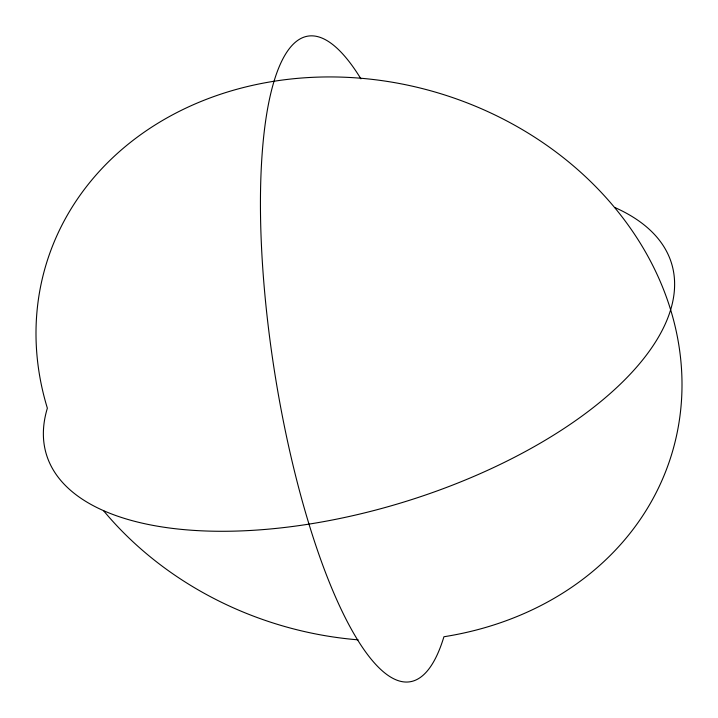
<?xml version="1.0" encoding="UTF-8"?>
<svg xmlns="http://www.w3.org/2000/svg" width="718" height="718" viewBox="0 0 718 718"><rect width="100%" height="100%" fill="white"/><g stroke="black" fill="none" stroke-linecap="round" stroke-linejoin="round"><path stroke-width="1.08" d="M614.725 207.466A326.852 149.909 -17 0 1 432.048 492.727A326.852 149.909 -17 0 1 47.361 408.183A326.852 277.606 16.9 0 1 274.079 81.251A326.852 277.606 16.9 0 1 670.639 309.817A326.852 277.606 16.9 0 1 443.921 636.749A326.852 85.406 81 0 1 324.159 568.952A326.852 85.406 81 0 1 262.232 152.656A326.852 85.406 81 0 1 360.93 78.863M358.138 639.846A326.852 277.606 16.9 0 1 103.58 510.731"/></g></svg>
